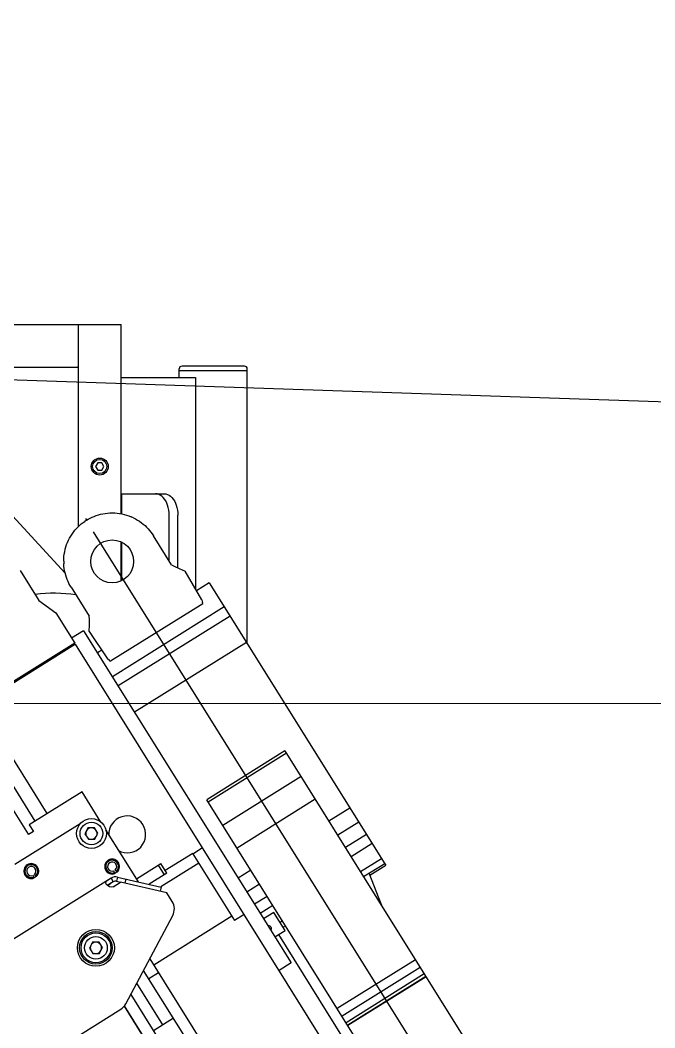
# Model space of a CAD drawing. Extents: x 1551 to 113148, y -1700 to 77018.
# Drawn here: x 14628 to 15075, y 60336 to 61047 of the extents above; entities that cross this region are included whole.
import ezdxf

# ---------------------------------------------------------------- set-up
doc = ezdxf.new("R2010")
doc.units = 0
doc.header["$LTSCALE"] = 500
doc.header["$MEASUREMENT"] = 0
doc.linetypes.add('CENTER', pattern=[3, 2.5, -0.25, 0, -0.25])
doc.layers.get('0').update_dxf_attribs({"linetype": 'CONTINUOUS'})

# ---------------------------------------------------------------- blocks, each defined once
blk = doc.blocks.new('platform_side')
at = {"linetype": 'Continuous'}
for p, q in [((-9717.13, 6957.88), (-9412.12, 6957.88)), ((-9442.12, 6815.58), (-9442.12, 6957.88)), ((-9412.12, 6824.52), (-9412.12, 6957.88)), ((-9610.14, 6927.88), (-9442.82, 6927.88)), ((-9442.12, 6928.59), (-9442.82, 6927.88)), ((-9371.14, 6920.64), (-9371.14, 6926.64)), ((-9371.14, 6925.64), (-9323.14, 6925.64)), ((-9325.14, 6928.64), (-9369.14, 6928.64)), ((-9323.14, 6733.03), (-9323.14, 6926.64)), ((-9412.12, 6920.64), (-9359.51, 6920.64)), ((-9359.51, 6920.64), (-9359.51, 6771.38)), ((-9428.56, 6860.38), (-9430, 6857.88)), ((-9430, 6857.88), (-9428.56, 6855.38)), ((-9425.67, 6860.38), (-9428.56, 6860.38)), ((-9428.56, 6855.38), (-9425.67, 6855.38)), ((-9424.23, 6857.88), (-9425.67, 6860.38)), ((-9425.67, 6855.38), (-9424.23, 6857.88)), ((-9451.58, 6782.81), (-9511.43, 6847.8)), ((-9412.12, 6838.64), (-9381.72, 6838.64)), ((-9411.56, 6824.53), (-9411.56, 6838.64)), ((-9423.29, 6824.85), (-9421.64, 6825.05)), ((-9421.64, 6825.05), (-9419.96, 6825.17)), ((-9419.96, 6825.17), (-9418.28, 6825.21)), ((-9418.28, 6825.21), (-9416.58, 6825.17)), ((-9416.58, 6825.17), (-9414.87, 6825.04)), ((-9440.12, 6817.38), (-9438.92, 6818.33)), ((-9438.92, 6818.33), (-9437.7, 6819.21)), ((-9436.46, 6820.02), (-9437.7, 6819.21)), ((-9437.19, 6821.19), (-9436.46, 6820.02)), ((-9436.46, 6820.02), (-9435.19, 6820.77)), ((-9435.19, 6820.77), (-9433.87, 6821.48)), ((-9433.87, 6821.48), (-9432.49, 6822.15)), ((-9432.49, 6822.15), (-9431.06, 6822.76)), ((-9431.06, 6822.76), (-9429.59, 6823.31)), ((-9429.59, 6823.31), (-9428.07, 6823.8)), ((-9428.07, 6823.8), (-9426.51, 6824.22)), ((-9426.51, 6824.22), (-9424.92, 6824.57)), ((-9424.92, 6824.57), (-9423.29, 6824.85)), ((-9414.87, 6825.04), (-9413.18, 6824.82)), ((-9413.18, 6824.82), (-9411.49, 6824.52)), ((-9411.49, 6824.52), (-9409.81, 6824.13)), ((-9409.81, 6824.13), (-9408.16, 6823.66)), ((-9408.16, 6823.66), (-9406.54, 6823.11)), ((-9406.54, 6823.11), (-9404.96, 6822.48)), ((-9403.41, 6821.78), (-9404.96, 6822.48)), ((-9403.41, 6821.78), (-9401.91, 6821.01)), ((-9401.91, 6821.01), (-9400.46, 6820.16)), ((-9400.46, 6820.16), (-9399.06, 6819.26)), ((-9399.06, 6819.26), (-9397.72, 6818.29)), ((-9397.72, 6818.29), (-9396.44, 6817.28)), ((-9378.21, 6791.32), (-9378.21, 6823.64)), ((-9372.08, 6786.36), (-9372.08, 6823.64)), ((-9446.58, 6810.3), (-9445.62, 6811.64)), ((-9445.62, 6811.64), (-9444.6, 6812.92)), ((-9444.6, 6812.92), (-9443.54, 6814.13)), ((-9443.54, 6814.13), (-9442.43, 6815.28)), ((-9442.43, 6815.28), (-9441.29, 6816.37)), ((-9441.29, 6816.37), (-9440.12, 6817.38)), ((-9090.46, 6266.32), (-9431.43, 6811.97)), ((-9396.44, 6817.28), (-9395.22, 6816.22)), ((-9395.22, 6816.22), (-9394.07, 6815.11)), ((-9394.07, 6815.11), (-9392.99, 6813.97)), ((-9392.99, 6813.97), (-9391.98, 6812.79)), ((-9391.98, 6812.79), (-9391.03, 6811.6)), ((-9391.03, 6811.6), (-9390.15, 6810.37)), ((-9450.44, 6802.82), (-9449.81, 6804.4)), ((-9449.81, 6804.4), (-9449.1, 6805.95)), ((-9449.1, 6805.95), (-9448.33, 6807.45)), ((-9448.33, 6807.45), (-9447.49, 6808.9)), ((-9447.49, 6808.9), (-9446.58, 6810.3)), ((-9412.12, 6777.27), (-9412.12, 6804.76)), ((-9411.56, 6777.51), (-9411.56, 6804.5)), ((-9390.15, 6810.37), (-9389.34, 6809.14)), ((-9376.47, 6788.54), (-9389.34, 6809.14)), ((-9452.14, 6796.18), (-9451.84, 6797.87)), ((-9451.84, 6797.87), (-9451.46, 6799.54)), ((-9451.46, 6799.54), (-9450.99, 6801.19)), ((-9450.99, 6801.19), (-9450.44, 6802.82)), ((-9452.54, 6791.08), (-9452.49, 6792.78)), ((-9452.54, 6791.08), (-9452.5, 6789.39)), ((-9452.49, 6792.78), (-9452.36, 6794.48)), ((-9452.36, 6794.48), (-9452.14, 6796.18)), ((-9483.22, 6784.66), (-9469.98, 6763.46)), ((-9452.38, 6787.72), (-9452.5, 6789.39)), ((-9452.18, 6786.07), (-9452.38, 6787.72)), ((-9451.9, 6784.44), (-9452.18, 6786.07)), ((-9451.54, 6782.85), (-9451.9, 6784.44)), ((-9451.12, 6781.29), (-9451.54, 6782.85)), ((-9376.47, 6788.54), (-9374.69, 6787.6)), ((-9374.69, 6787.6), (-9371.11, 6785.91)), ((-9371.11, 6785.91), (-9366.81, 6784.03)), ((-9355.21, 6763.94), (-9366.81, 6784.03)), ((-9450.63, 6779.77), (-9451.12, 6781.29)), ((-9450.08, 6778.3), (-9450.63, 6779.77)), ((-9449.47, 6776.87), (-9450.08, 6778.3)), ((-9448.81, 6775.49), (-9449.47, 6776.87)), ((-9448.1, 6774.17), (-9448.81, 6775.49)), ((-9349.88, 6775.81), (-9358.83, 6770.21)), ((-9349.88, 6775.81), (-9226.26, 6577.98)), ((-9447.34, 6772.9), (-9448.1, 6774.17)), ((-9447.34, 6772.9), (-9434.47, 6752.3)), ((-9469.98, 6763.46), (-9458.01, 6754.69)), ((-9355.21, 6763.94), (-9354.64, 6762.07)), ((-9354.56, 6761.12), (-9354.64, 6762.07)), ((-9458.01, 6754.69), (-9444.76, 6733.49)), ((-9354.56, 6761.12), (-9419.43, 6720.59)), ((-9339.32, 6758.92), (-9418.19, 6709.64)), ((-9434.4, 6750.28), (-9434.47, 6752.3)), ((-9434.45, 6746.33), (-9434.4, 6750.28)), ((-9335.3, 6752.48), (-9414.17, 6703.2)), ((-9438.53, 6742.19), (-9446.93, 6736.95)), ((-9438.53, 6742.19), (-9292.19, 6508)), ((-9434.65, 6741.64), (-9434.45, 6746.33)), ((-9434.65, 6741.64), (-9421.68, 6722.41)), ((-9444.76, 6733.49), (-9511.84, 6691.57)), ((-9323.72, 6733.95), (-9402.59, 6684.67)), ((-9444.32, 6732.59), (-9512.16, 6690.19)), ((-9198.09, 6338.54), (-9444.32, 6732.59)), ((-9425.73, 6728.41), (-9428.74, 6726.53)), ((-9420.24, 6721.07), (-9421.68, 6722.41)), ((-9420.24, 6721.07), (-9419.43, 6720.59)), ((-9472.56, 6608.04), (-9537.27, 6711.6)), ((-9464.12, 6613.31), (-9512.16, 6690.19)), ((-9296.55, 6657.45), (-9351.67, 6623)), ((-9295.55, 6655.85), (-9350.67, 6621.41)), ((-9296.55, 6657.45), (-9062.9, 6283.54)), ((-9285.22, 6639.31), (-9340.34, 6604.87)), ((-9439.61, 6628.63), (-9476.82, 6605.38)), ((-9426.31, 6607.34), (-9439.61, 6628.63)), ((-9118.03, 6249.09), (-9351.67, 6623)), ((-9275.24, 6623.35), (-9330.37, 6588.91)), ((-9477.38, 6598.74), (-9487.98, 6615.7)), ((-9250.73, 6617.15), (-9265.57, 6607.88)), ((-9440.95, 6606.06), (-9486.93, 6577.33)), ((-9476.82, 6605.38), (-9473.86, 6600.64)), ((-9244.57, 6607.29), (-9259.41, 6598.01)), ((-9477.25, 6598.52), (-9477.38, 6598.74)), ((-9473.86, 6600.64), (-9477.25, 6598.52)), ((-9435.42, 6603.17), (-9437.59, 6599.09)), ((-9437.59, 6599.09), (-9435.14, 6595.17)), ((-9430.8, 6603.33), (-9435.42, 6603.17)), ((-9428.36, 6599.41), (-9430.8, 6603.33)), ((-9430.53, 6595.33), (-9428.36, 6599.41)), ((-9399.87, 6565.15), (-9422.82, 6601.87)), ((-9239.15, 6598.62), (-9253.99, 6589.34)), ((-9435.14, 6595.17), (-9430.53, 6595.33)), ((-9235.13, 6592.18), (-9249.97, 6582.91)), ((-9361.59, 6585.09), (-9380.95, 6573.07)), ((-9361.55, 6585.03), (-9354.76, 6589.26)), ((-9361.55, 6585.03), (-9332.13, 6537.94)), ((-9401.22, 6567.31), (-9384.06, 6578.03)), ((-9381.52, 6570.19), (-9385.76, 6576.97)), ((-9379.82, 6571.25), (-9384.06, 6578.03)), ((-9357.31, 6578.24), (-9383.98, 6561.58)), ((-9228.4, 6581.41), (-9243.24, 6572.13)), ((-9226.26, 6577.98), (-9241.1, 6568.71)), ((-9236.69, 6569.83), (-9225.52, 6576.81)), ((-9226.26, 6577.98), (-9225.52, 6576.81)), ((-9473.41, 6567.89), (-9474.16, 6569.74)), ((-9471.86, 6568.85), (-9473.2, 6570.34)), ((-9416.43, 6571.06), (-9417.18, 6572.92)), ((-9414.89, 6572.03), (-9416.23, 6573.51)), ((-9379.82, 6571.25), (-9392.36, 6563.42)), ((-9320.7, 6573.43), (-9329.6, 6567.87)), ((-9237.19, 6571.15), (-9236.91, 6570.42)), ((-9236.91, 6570.42), (-9230.83, 6554.55)), ((-9419.15, 6567.8), (-11373.19, 5346.78)), ((-9421.59, 6562.49), (-9422.57, 6563.59)), ((-9417.56, 6565.25), (-9421.91, 6562.54)), ((-9421.88, 6566.08), (-9420.85, 6566.74)), ((-9420.3, 6563.54), (-9419.26, 6564.19)), ((-9419.15, 6567.8), (-9417.56, 6565.25)), ((-9417.67, 6561.65), (-9412.38, 6564.96)), ((-9414.62, 6568.56), (-9415.3, 6565.63)), ((-9415.3, 6565.63), (-9412.38, 6564.96)), ((-9414.62, 6568.56), (-9383.91, 6561.46)), ((-9379.81, 6557.44), (-9412.38, 6564.96)), ((-9408.78, 6567.21), (-9409.45, 6564.28)), ((-9314.53, 6563.57), (-9323.44, 6558.01)), ((-9383.91, 6561.46), (-9384.58, 6558.54)), ((-9376.05, 6551.43), (-9379.81, 6557.44)), ((-9309.11, 6554.9), (-9318.02, 6549.33)), ((-9305.09, 6548.46), (-9314, 6542.9)), ((-9230.83, 6554.55), (-9228.56, 6548.65)), ((-9408.81, 6479.15), (-9375.7, 6541.44)), ((-9325.34, 6542.18), (-9332.13, 6537.94)), ((-9304.44, 6543.64), (-9311.65, 6539.14)), ((-9296.49, 6530.92), (-9304.44, 6543.64)), ((-9333.99, 6540.93), (-9389.11, 6506.48)), ((-9298.36, 6537.69), (-9300.06, 6536.63)), ((-9296.22, 6534.26), (-9297.92, 6533.2)), ((-9303.7, 6526.42), (-9296.49, 6530.92)), ((-9301.16, 6528.01), (-9187.38, 6345.92)), ((-9432.25, 6522.61), (-9434.42, 6518.53)), ((-9427.63, 6522.77), (-9432.25, 6522.61)), ((-9425.18, 6518.85), (-9427.63, 6522.77)), ((-9434.42, 6518.53), (-9431.97, 6514.61)), ((-9431.97, 6514.61), (-9427.35, 6514.77)), ((-9427.35, 6514.77), (-9425.18, 6518.85)), ((-9391.91, 6510.95), (-9336.26, 6421.9)), ((-9292.19, 6508), (-9300.67, 6502.7)), ((-9204.58, 6510.26), (-9259.7, 6475.82)), ((-9283.69, 6322.67), (-9396.24, 6502.79)), ((-9385.67, 6500.97), (-9392.45, 6496.73)), ((-9201.23, 6504.9), (-9256.35, 6470.46)), ((-9198.33, 6500.27), (-9253.45, 6465.82)), ((-9197.24, 6498.52), (-9252.36, 6464.08)), ((-9382.76, 6464.33), (-9401.09, 6493.67)), ((-9197.1, 6498.31), (-9252.23, 6463.86)), ((-9405.28, 6485.79), (-9374.78, 6436.99)), ((-9409.92, 6477.51), (-9381.66, 6432.28)), ((-9381.57, 6432.75), (-9409.7, 6477.78)), ((-9465.63, 6442.07), (-9412.34, 6475.36)), ((-9375.17, 6469.07), (-9389.31, 6460.24))]:
    blk.add_line(p, q, dxfattribs=at)
for points in [[(-9378.21, 6823.64), (-9378.28, 6825.45), (-9378.49, 6827.23), (-9378.83, 6828.96), (-9379.31, 6830.61), (-9379.91, 6832.16), (-9380.63, 6833.59), (-9381.45, 6834.87), (-9382.37, 6835.99), (-9383.37, 6836.92), (-9384.43, 6837.67), (-9385.54, 6838.21), (-9386.69, 6838.53), (-9387.85, 6838.64)], [(-9381.72, 6838.64), (-9380.56, 6838.53), (-9379.41, 6838.21), (-9378.3, 6837.67), (-9377.24, 6836.92), (-9376.24, 6835.99), (-9375.33, 6834.87), (-9374.5, 6833.59), (-9373.79, 6832.16), (-9373.18, 6830.61), (-9372.7, 6828.96), (-9372.36, 6827.23), (-9372.15, 6825.45), (-9372.08, 6823.64)], [(-9422.57, 6563.59), (-9422.93, 6564.63), (-9422.65, 6565.43), (-9421.88, 6566.08)], [(-9417.67, 6561.65), (-9418.91, 6561.33), (-9420.29, 6561.65), (-9421.59, 6562.49)], [(-9421.48, 6562.42), (-9421.11, 6562.94), (-9420.3, 6563.54)], [(-9308.89, 6534.73), (-9307.99, 6534.51), (-9307.17, 6534.06), (-9306.61, 6533.44)], [(-9306.61, 6533.44), (-9306.3, 6532.67), (-9306.25, 6531.74), (-9306.45, 6530.83)]]:
    blk.add_lwpolyline(points, dxfattribs=at)
for centre, radius in [((-9427.12, 6857.88), 6), ((-9427.12, 6857.88), 5), ((-9418.34, 6791.02), 15.13), ((-9432.97, 6599.25), 10.5), ((-9432.97, 6599.25), 8), ((-9429.8, 6518.69), 13), ((-9429.8, 6518.69), 11.5), ((-9429.8, 6518.69), 10.5), ((-9429.8, 6518.69), 8)]:
    blk.add_circle(centre, radius, dxfattribs=at)
for centre, radius, start, end in [((-9369.14, 6926.64), 2, 90, 180), ((-9325.14, 6926.64), 2, 0, 90), ((-9458.94, 6668.58), 100, 81.33472, 97.83099), ((-9407.76, 6598.6), 13, 241.75349, 182.24651), ((-9432.97, 6599.25), 4, 255, 195), ((-9475.38, 6572.75), 5.25, 312, 292), ((-9475.38, 6572.75), 4.56, 312, 292), ((-9418.4, 6575.93), 5.25, 312, 292), ((-9418.4, 6575.93), 4.56, 312, 292), ((-9418.4, 6575.93), 3.25, 312, 292), ((-9475.38, 6572.75), 3.25, 312, 292), ((-9418.4, 6575.93), 5, 292.34223, 311.65777), ((-9475.38, 6572.75), 5, 292.34223, 311.65777), ((-9415.97, 6562.71), 6, 77, 122), ((-9415.97, 6562.71), 3, 77, 122), ((-9384.53, 6546.13), 10, 332.01, 32), ((-9429.8, 6518.69), 4, 255, 195), ((-9417.64, 6483.85), 10, 302, 332.01)]:
    blk.add_arc(centre, radius, start, end, dxfattribs=at)

msp = doc.modelspace()

# ---------------------------------------------------------------- linework, layer by layer
at = {"linetype": 'CENTER'}
for p, q in [((21235.453, 60569.724), (7106.198, 61046.562)), ((7057.344, 60562.071), (21323.8, 60567.606))]:
    msp.add_line(p, q, dxfattribs=at)

# ---------------------------------------------------------------- block references
msp.add_blockref('platform_side', (24110.899, 53874.087), dxfattribs=at)

doc.saveas('drawing.dxf')
